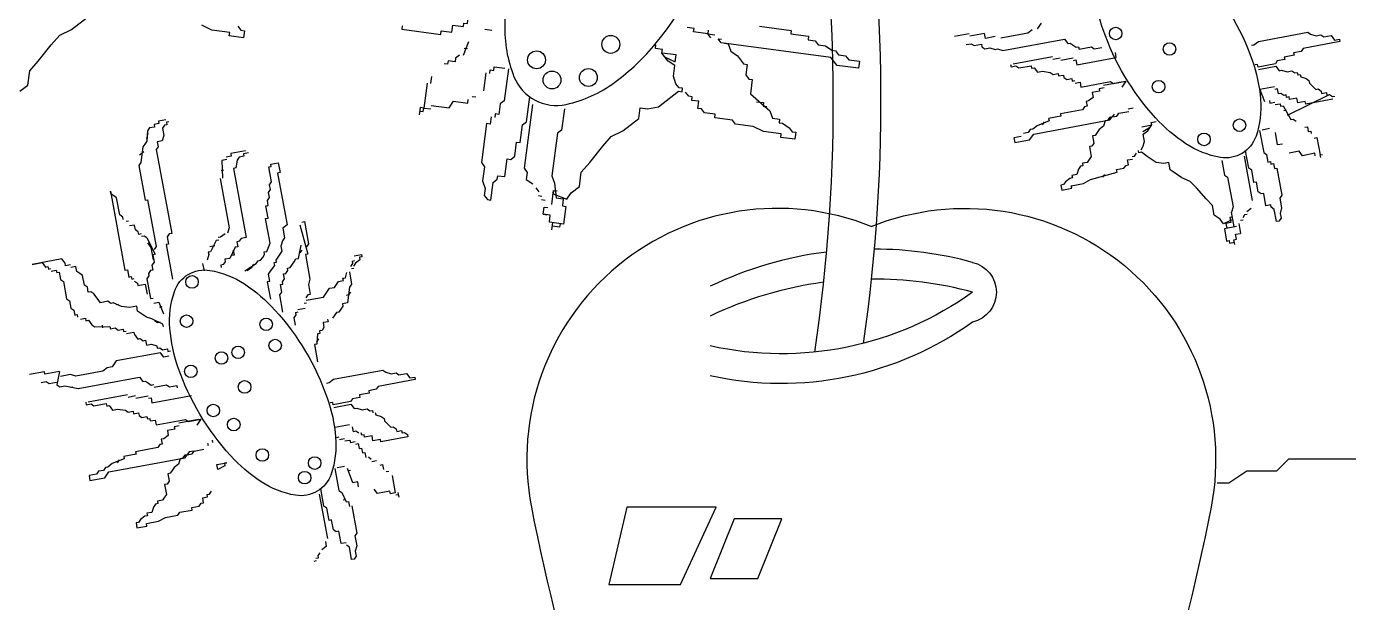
# Model space of a CAD drawing. Header units: inches. Extents: x 6 to 48.5, y 12.5 to 37.3.
# Drawn here: x 8.2738 to 8.4424, y 14.8242 to 14.8977 of the extents above; entities that cross this region are included whole.
import ezdxf

# ---------------------------------------------------------------- set-up
doc = ezdxf.new("R2010")
doc.units = ezdxf.units.IN
doc.header["$MEASUREMENT"] = 0
doc.layers.add('02', color=2, linetype='Continuous')

msp = doc.modelspace()

# ---------------------------------------------------------------- linework, layer by layer
at = {"layer": '02'}
for p, q in [((8.33312, 14.89716), (8.33221, 14.89728)), ((8.35893, 14.89741), (8.35803, 14.89753)), ((8.35887, 14.89696), (8.35893, 14.89741)), ((8.36068, 14.89672), (8.35887, 14.89696)), ((8.36074, 14.89717), (8.36068, 14.89672)), ((8.36107, 14.89621), (8.36068, 14.89672)), ((8.36068, 14.89672), (8.36159, 14.8966)), ((8.39403, 14.89672), (8.39215, 14.89637)), ((8.39598, 14.89675), (8.39409, 14.8964)), ((8.39609, 14.89613), (8.39598, 14.89675)), ((8.40149, 14.8968), (8.39804, 14.89616)), ((8.40206, 14.89723), (8.40149, 14.8968)), ((8.4032, 14.89809), (8.40269, 14.89735)), ((8.33016, 14.89571), (8.32947, 14.89396)), ((8.33004, 14.8948), (8.32959, 14.89486)), ((8.39364, 14.89535), (8.39427, 14.89546)), ((8.39427, 14.89546), (8.39464, 14.89521)), ((8.39464, 14.89521), (8.39558, 14.89538)), ((8.39558, 14.89538), (8.39564, 14.89507)), ((8.39564, 14.89507), (8.39601, 14.89481)), ((8.39601, 14.89481), (8.39664, 14.89493)), ((8.39735, 14.89636), (8.39609, 14.89613)), ((8.39664, 14.89493), (8.39733, 14.89473)), ((8.39733, 14.89473), (8.39764, 14.89479)), ((8.39764, 14.89479), (8.39833, 14.89459)), ((8.39833, 14.89459), (8.40618, 14.89604)), ((8.40618, 14.89604), (8.40661, 14.89547)), ((8.40661, 14.89547), (8.40692, 14.89553)), ((8.40692, 14.89553), (8.4073, 14.89527)), ((8.4073, 14.89527), (8.40767, 14.89502)), ((8.40767, 14.89502), (8.40798, 14.89508)), ((8.40798, 14.89508), (8.40804, 14.89476)), ((8.40804, 14.89476), (8.40961, 14.89505)), ((8.40961, 14.89505), (8.40998, 14.8948)), ((8.40998, 14.8948), (8.41093, 14.89497)), ((8.32754, 14.89329), (8.32748, 14.89284)), ((8.32844, 14.89317), (8.32754, 14.89329)), ((8.3285, 14.89362), (8.32844, 14.89317)), ((8.32902, 14.89402), (8.3285, 14.89362)), ((8.35664, 14.89403), (8.35483, 14.89427)), ((8.35522, 14.89376), (8.35652, 14.89313)), ((8.35652, 14.89313), (8.35664, 14.89403)), ((8.39962, 14.89288), (8.40464, 14.89381)), ((8.4047, 14.89349), (8.40564, 14.89367)), ((8.4057, 14.89336), (8.40727, 14.89365)), ((8.40733, 14.89333), (8.40764, 14.89339)), ((8.40764, 14.89339), (8.40776, 14.89276)), ((8.40776, 14.89276), (8.41279, 14.89369)), ((8.41279, 14.89369), (8.41267, 14.89432)), ((8.32748, 14.89284), (8.32703, 14.8929)), ((8.3321, 14.88946), (8.3324, 14.89173)), ((8.33285, 14.89167), (8.33291, 14.89212)), ((8.33291, 14.89212), (8.33336, 14.89206)), ((8.33336, 14.89206), (8.33342, 14.89251)), ((8.33342, 14.89251), (8.33478, 14.89233)), ((8.32486, 14.89043), (8.32444, 14.88726)), ((8.32543, 14.89127), (8.32531, 14.89037)), ((8.32766, 14.88729), (8.32824, 14.88814)), ((8.32824, 14.88814), (8.33005, 14.8879)), ((8.33005, 14.8879), (8.33011, 14.88835)), ((8.33062, 14.88874), (8.33107, 14.88868)), ((8.43109, 14.88961), (8.43169, 14.88809)), ((8.43232, 14.88821), (8.43238, 14.8879)), ((8.43238, 14.8879), (8.43301, 14.88801)), ((8.43461, 14.88636), (8.43997, 14.88898)), ((8.32398, 14.88732), (8.32386, 14.88641)), ((8.32392, 14.88687), (8.32438, 14.88681)), ((8.32444, 14.88726), (8.32398, 14.88732)), ((8.32438, 14.88681), (8.32444, 14.88726)), ((8.32444, 14.88726), (8.32534, 14.88714)), ((8.3254, 14.88759), (8.32766, 14.88729)), ((8.33831, 14.88772), (8.33723, 14.87958)), ((8.4125, 14.88649), (8.41224, 14.88612)), ((8.41287, 14.88623), (8.41312, 14.88661)), ((8.41312, 14.88661), (8.41438, 14.88684)), ((8.41432, 14.88715), (8.41495, 14.88727)), ((8.43306, 14.8877), (8.43369, 14.88781)), ((8.43369, 14.88781), (8.43375, 14.8875)), ((8.43375, 14.8875), (8.43406, 14.88756)), ((8.43406, 14.88756), (8.43504, 14.88579)), ((8.43418, 14.88693), (8.43449, 14.88699)), ((8.41224, 14.88612), (8.41287, 14.88623)), ((8.41604, 14.88487), (8.4173, 14.88511)), ((8.41704, 14.88473), (8.41616, 14.88424)), ((8.43233, 14.88464), (8.43139, 14.88446)), ((8.43504, 14.88579), (8.43536, 14.88585)), ((8.43536, 14.88585), (8.43573, 14.88559)), ((8.43684, 14.88482), (8.43716, 14.88488)), ((8.43716, 14.88488), (8.43727, 14.88425)), ((8.43337, 14.88256), (8.43308, 14.88413)), ((8.43727, 14.88425), (8.43759, 14.88431)), ((8.43759, 14.88431), (8.43765, 14.884)), ((8.43808, 14.88343), (8.43839, 14.88349)), ((8.43839, 14.88349), (8.4388, 14.88129)), ((8.3017, 14.8818), (8.29982, 14.88145)), ((8.29982, 14.88145), (8.29987, 14.88113)), ((8.43399, 14.88267), (8.43337, 14.88256)), ((8.43611, 14.88176), (8.43485, 14.88153)), ((8.43654, 14.88119), (8.43611, 14.88176)), ((8.43811, 14.88149), (8.43654, 14.88119)), ((8.43817, 14.88117), (8.43811, 14.88149)), ((8.4388, 14.88129), (8.43911, 14.88135)), ((8.43886, 14.88097), (8.4388, 14.88129)), ((8.2993, 14.8807), (8.29868, 14.88059)), ((8.29868, 14.88059), (8.29877, 14.87833)), ((8.29987, 14.88113), (8.29925, 14.88102)), ((8.33723, 14.87958), (8.33762, 14.87906)), ((8.42908, 14.88111), (8.43013, 14.87546)), ((8.29845, 14.87827), (8.29962, 14.87199)), ((8.29891, 14.87933), (8.29859, 14.87927)), ((8.33762, 14.87906), (8.3375, 14.87816)), ((8.3375, 14.87816), (8.33835, 14.87759)), ((8.33874, 14.87707), (8.33913, 14.87656)), ((8.33907, 14.87611), (8.33952, 14.87605)), ((8.33946, 14.8756), (8.33992, 14.87554)), ((8.33967, 14.87373), (8.34013, 14.87367)), ((8.42897, 14.87297), (8.42865, 14.87291)), ((8.42916, 14.87366), (8.42891, 14.87328)), ((8.42948, 14.87371), (8.42916, 14.87366)), ((8.42999, 14.87446), (8.42942, 14.87403)), ((8.2991, 14.87124), (8.29853, 14.87081)), ((8.29962, 14.87199), (8.29942, 14.8713)), ((8.4284, 14.87254), (8.42863, 14.87128)), ((8.29777, 14.8697), (8.29714, 14.86958)), ((8.29796, 14.87038), (8.29725, 14.86895)), ((8.29828, 14.87044), (8.29796, 14.87038)), ((8.29853, 14.87081), (8.29822, 14.87076)), ((8.297, 14.86858), (8.2968, 14.86789)), ((8.29725, 14.86895), (8.29694, 14.86889)), ((8.29694, 14.86889), (8.297, 14.86858)), ((8.29623, 14.86746), (8.29641, 14.86652)), ((8.30161, 14.86651), (8.30306, 14.86743)), ((8.28959, 14.86299), (8.2899, 14.86304)), ((8.29002, 14.86241), (8.29065, 14.86253)), ((8.29065, 14.86253), (8.29125, 14.86102)), ((8.29076, 14.8619), (8.29108, 14.86196)), ((8.30811, 14.86121), (8.30842, 14.86127)), ((8.30817, 14.8609), (8.30811, 14.86121)), ((8.30836, 14.86159), (8.30931, 14.86176)), ((8.30919, 14.86239), (8.3095, 14.86245)), ((8.30791, 14.86053), (8.30817, 14.8609)), ((8.30808, 14.85959), (8.30791, 14.86053)), ((8.29087, 14.85607), (8.28521, 14.85503)), ((8.2913, 14.8555), (8.29087, 14.85607)), ((8.2847, 14.85428), (8.28407, 14.85417)), ((8.28521, 14.85503), (8.2847, 14.85428)), ((8.29193, 14.85562), (8.2913, 14.8555)), ((8.27604, 14.85366), (8.27416, 14.85331)), ((8.2761, 14.85334), (8.27604, 14.85366)), ((8.27799, 14.85369), (8.2761, 14.85334)), ((8.27799, 14.85369), (8.27765, 14.852)), ((8.27936, 14.8533), (8.2781, 14.85306)), ((8.28005, 14.8531), (8.27936, 14.8533)), ((8.2835, 14.85374), (8.28005, 14.8531)), ((8.28034, 14.85153), (8.28819, 14.85298)), ((8.28407, 14.85417), (8.2835, 14.85374)), ((8.28819, 14.85298), (8.28862, 14.85241)), ((8.27565, 14.85228), (8.27628, 14.8524)), ((8.27628, 14.8524), (8.27665, 14.85214)), ((8.27665, 14.85214), (8.27759, 14.85232)), ((8.27765, 14.852), (8.27802, 14.85175)), ((8.27802, 14.85175), (8.27865, 14.85186)), ((8.27865, 14.85186), (8.28034, 14.85153)), ((8.27934, 14.85167), (8.27965, 14.85172)), ((8.28862, 14.85241), (8.28893, 14.85247)), ((8.28893, 14.85247), (8.28931, 14.85221)), ((8.28931, 14.85221), (8.28968, 14.85196)), ((8.28968, 14.85196), (8.28999, 14.85201)), ((8.29005, 14.8517), (8.29162, 14.85199)), ((8.29162, 14.85199), (8.29199, 14.85173)), ((8.29199, 14.85173), (8.29294, 14.85191)), ((8.29294, 14.85191), (8.29299, 14.8516)), ((8.28163, 14.84982), (8.28665, 14.85075)), ((8.28671, 14.85043), (8.28765, 14.85061)), ((8.28771, 14.85029), (8.28928, 14.85058)), ((8.28934, 14.85027), (8.28966, 14.85033)), ((8.28966, 14.85033), (8.28977, 14.8497)), ((8.28977, 14.8497), (8.2948, 14.85063)), ((8.29696, 14.84421), (8.2969, 14.84452)), ((8.29753, 14.84464), (8.29747, 14.84495)), ((8.31333, 14.84529), (8.31364, 14.84535)), ((8.3137, 14.84503), (8.31433, 14.84515)), ((8.31439, 14.84483), (8.31502, 14.84495)), ((8.31502, 14.84495), (8.31508, 14.84464)), ((8.31508, 14.84464), (8.3157, 14.84475)), ((8.31576, 14.84444), (8.31608, 14.8445)), ((8.31608, 14.8445), (8.31619, 14.84387)), ((8.29451, 14.84343), (8.29425, 14.84306)), ((8.29425, 14.84306), (8.29488, 14.84317)), ((8.29513, 14.84354), (8.29451, 14.84343)), ((8.29488, 14.84317), (8.29513, 14.84354)), ((8.29513, 14.84354), (8.29639, 14.84378)), ((8.31619, 14.84387), (8.31651, 14.84393)), ((8.31651, 14.84393), (8.31662, 14.8433)), ((8.31662, 14.8433), (8.31694, 14.84336)), ((8.31694, 14.84336), (8.31705, 14.84273)), ((8.31737, 14.84279), (8.31774, 14.84253)), ((8.29805, 14.84181), (8.29931, 14.84204)), ((8.29817, 14.84118), (8.29805, 14.84181)), ((8.29905, 14.84167), (8.29817, 14.84118)), ((8.29931, 14.84204), (8.299, 14.84199)), ((8.299, 14.84199), (8.29905, 14.84167)), ((8.31434, 14.84158), (8.3134, 14.8414)), ((8.31538, 14.83949), (8.31471, 14.84132)), ((8.31509, 14.84106), (8.31477, 14.84101)), ((8.3178, 14.84222), (8.31843, 14.84233)), ((8.31886, 14.84176), (8.31917, 14.84182)), ((8.31917, 14.84182), (8.31929, 14.84119)), ((8.31966, 14.84094), (8.31997, 14.84099)), ((8.31601, 14.83961), (8.31538, 14.83949)), ((8.31612, 14.83898), (8.31601, 14.83961)), ((8.3204, 14.84042), (8.32081, 14.83822)), ((8.3111, 14.83805), (8.31214, 14.8324)), ((8.31855, 14.83813), (8.31812, 14.8387)), ((8.32012, 14.83842), (8.31855, 14.83813)), ((8.32018, 14.83811), (8.32012, 14.83842)), ((8.32081, 14.83822), (8.32018, 14.83811)), ((8.32118, 14.83797), (8.32087, 14.83791)), ((8.32112, 14.83828), (8.32124, 14.83765)), ((8.312, 14.8314), (8.31143, 14.83097)), ((8.31189, 14.83203), (8.312, 14.8314)), ((8.31072, 14.82954), (8.31041, 14.82948)), ((8.31098, 14.82991), (8.31066, 14.82985)), ((8.31118, 14.83059), (8.31092, 14.83022)), ((8.31092, 14.83022), (8.31098, 14.82991))]:
    msp.add_line(p, q, dxfattribs=at)
for points in [[(8.35072, 14.99081, -0.162137), (8.37427, 14.85615, 0.555817)], [(8.3568, 14.99081, -0.160802), (8.38051, 14.85727, 0.555817)], [(8.33595, 14.90515, 0.06364), (8.33478, 14.89791, 0.103576), (8.33595, 14.89125, 0.367652), (8.34262, 14.88773, 0.103576), (8.34878, 14.89052, 0.06364), (8.35409, 14.89556, 0.099891), (8.36278, 14.91201, 0.06364), (8.36395, 14.91925, 0.103576), (8.36278, 14.9259, 0.367652), (8.35611, 14.92943, 0.103576), (8.34995, 14.92664, 0.06364), (8.34463, 14.9216, 0.099891), (8.33595, 14.90515)], [(8.42345, 14.90457, -0.099891), (8.43011, 14.89338, -0.06364), (8.43119, 14.88837, -0.103576), (8.43061, 14.88367, -0.367652), (8.42607, 14.88097, -0.103576), (8.42167, 14.8827, -0.06364), (8.41777, 14.88603, -0.099891), (8.41111, 14.89722, -0.06364), (8.41004, 14.90224, -0.103576), (8.41061, 14.90693, -0.367652), (8.41515, 14.90963, -0.103576), (8.41955, 14.9079, -0.06364), (8.42345, 14.90457, -0.049822)], [(8.38152, 14.87216, 0.59451), (8.33817, 14.83641, 0.061301), (8.35718, 14.77784, -1.493799)], [(8.38152, 14.87216, -0.59451), (8.42488, 14.83641, -0.061301), (8.40586, 14.77784, 1.493799)], [(8.37579, 14.8689, 0.080432), (8.36099, 14.86455, -4.885884)], [(8.39445, 14.86759, 0.065888), (8.3819, 14.86928, -4.885884)], [(8.30546, 14.86151, -0.099891), (8.31212, 14.85032, -0.06364), (8.3132, 14.8453, -0.103576), (8.31262, 14.84061, -0.367652), (8.30808, 14.83791, -0.103576), (8.30368, 14.83964, -0.06364), (8.29978, 14.84297, -0.099891), (8.29312, 14.85416, -0.06364), (8.29205, 14.85918, -0.103576), (8.29263, 14.86387, -0.367652), (8.29716, 14.86657, -0.103576), (8.30157, 14.86484, -0.06364), (8.30546, 14.86151, -0.049822)], [(8.39445, 14.86759, -0.8), (8.39445, 14.85999, 9)], [(8.37541, 14.86505, 0.078442), (8.36099, 14.86075, -4.885884)], [(8.39445, 14.86379, 0.067796), (8.38154, 14.86547, -4.885884)], [(8.39445, 14.86379, -0.213738), (8.36099, 14.85694, 4.885884)], [(8.39445, 14.85999, -0.213738), (8.36099, 14.85314, 4.885884)]]:
    msp.add_lwpolyline(points, format="xyb", dxfattribs=at)
for points in [[(8.27291, 14.8894), (8.27393, 14.89019), (8.27417, 14.892), (8.27526, 14.89324), (8.27691, 14.89532), (8.278, 14.89655), (8.27948, 14.89728), (8.28153, 14.89885), (8.28171, 14.90021), (8.28261, 14.90009), (8.28403, 14.90036), (8.28556, 14.90153), (8.28659, 14.90232), (8.28704, 14.90226), (8.2871, 14.90271), (8.28665, 14.90277), (8.28626, 14.90328), (8.28593, 14.90425), (8.28611, 14.90561), (8.28526, 14.90618), (8.28448, 14.9072), (8.28454, 14.90766), (8.28363, 14.90778), (8.28369, 14.90823)], [(8.32169, 14.89775), (8.32163, 14.8973), (8.3266, 14.89664), (8.32666, 14.89709), (8.32802, 14.89691), (8.32814, 14.89782), (8.3295, 14.89764), (8.32956, 14.89809), (8.33001, 14.89803), (8.33007, 14.89848)], [(8.30071, 14.89768), (8.3011, 14.89717), (8.30155, 14.89711), (8.30143, 14.89621), (8.29962, 14.89645), (8.29968, 14.8969), (8.29742, 14.8972), (8.29612, 14.89783)], [(8.36725, 14.89769), (8.37133, 14.89715), (8.37127, 14.8967), (8.37353, 14.8964), (8.37347, 14.89594), (8.37437, 14.89582), (8.37476, 14.89531), (8.37567, 14.89519), (8.37651, 14.89462), (8.37697, 14.89456), (8.37736, 14.89405), (8.37826, 14.89393), (8.37866, 14.89341), (8.38001, 14.89323), (8.37989, 14.89233), (8.37718, 14.89269), (8.37639, 14.89371), (8.36237, 14.89557), (8.36198, 14.89609), (8.36243, 14.89603)], [(8.43004, 14.89526), (8.43035, 14.89532), (8.43092, 14.89575), (8.43721, 14.89691), (8.43758, 14.89666), (8.43827, 14.89646), (8.43889, 14.89657), (8.43927, 14.89632), (8.44021, 14.89649), (8.44064, 14.89592), (8.44127, 14.89604), (8.44132, 14.89572), (8.43661, 14.89485), (8.43636, 14.89448), (8.43541, 14.89431), (8.43547, 14.89399), (8.43422, 14.89376), (8.43427, 14.89345), (8.43333, 14.89327), (8.43308, 14.8929), (8.43088, 14.89249), (8.43082, 14.89281), (8.43051, 14.89275)], [(8.34076, 14.87496), (8.341, 14.87677), (8.34094, 14.87632), (8.34269, 14.87563), (8.34326, 14.87647), (8.34429, 14.87726), (8.34453, 14.87907), (8.34561, 14.88031), (8.34727, 14.88239), (8.34835, 14.88362), (8.34983, 14.88435), (8.35188, 14.88592), (8.35206, 14.88728), (8.35297, 14.88716), (8.35438, 14.88743), (8.35695, 14.88939), (8.3574, 14.88933), (8.35746, 14.88978), (8.35701, 14.88984), (8.35661, 14.89035), (8.35628, 14.89132), (8.35646, 14.89268), (8.35562, 14.89325), (8.35483, 14.89427), (8.35489, 14.89473), (8.35399, 14.89485), (8.35405, 14.8953)], [(8.36282, 14.89551), (8.36327, 14.89545), (8.36361, 14.89449), (8.36445, 14.89392), (8.36484, 14.89341), (8.36524, 14.89289), (8.36569, 14.89283), (8.36551, 14.89148), (8.3659, 14.89096), (8.36635, 14.8909), (8.36611, 14.88909)], [(8.33523, 14.89227), (8.33469, 14.8882), (8.33418, 14.88781), (8.334, 14.88645), (8.33355, 14.88651), (8.33349, 14.88606)], [(8.3993, 14.89282), (8.39936, 14.89251), (8.39999, 14.89262), (8.40036, 14.89237), (8.40193, 14.89266), (8.40199, 14.89234), (8.4023, 14.8924), (8.40274, 14.89183), (8.40336, 14.89195), (8.40436, 14.89181), (8.40474, 14.89155), (8.40536, 14.89167), (8.40542, 14.89135), (8.40605, 14.89147), (8.40611, 14.89116), (8.40648, 14.8909), (8.40711, 14.89102), (8.40717, 14.8907), (8.40748, 14.89076)], [(8.43094, 14.89218), (8.43313, 14.89258), (8.43356, 14.89201), (8.43388, 14.89207), (8.43457, 14.89187), (8.43519, 14.89199), (8.43557, 14.89173), (8.43588, 14.89179), (8.43594, 14.89148), (8.43625, 14.89154), (8.43631, 14.89122), (8.437, 14.89102), (8.43737, 14.89077), (8.43743, 14.89045), (8.43823, 14.88963), (8.43854, 14.88969), (8.43892, 14.88943), (8.43897, 14.88912), (8.4396, 14.88923), (8.43966, 14.88892), (8.43997, 14.88898), (8.44035, 14.88872), (8.44066, 14.88878)], [(8.41123, 14.88983), (8.4106, 14.88971), (8.41066, 14.8894), (8.40972, 14.88922), (8.40983, 14.8886), (8.40926, 14.88817), (8.40895, 14.88811), (8.40906, 14.88748), (8.40875, 14.88742), (8.40849, 14.88705), (8.40567, 14.88653), (8.40572, 14.88621), (8.40415, 14.88592), (8.40421, 14.88561)], [(8.40754, 14.89045), (8.40817, 14.89056), (8.40828, 14.88993), (8.41205, 14.89063), (8.41243, 14.89038), (8.414, 14.89067), (8.41348, 14.88992)], [(8.41368, 14.89061), (8.41117, 14.89014)], [(8.43297, 14.88996), (8.43109, 14.88961)], [(8.4404, 14.88841), (8.43695, 14.88777), (8.43689, 14.88808), (8.43595, 14.88791), (8.43583, 14.88854), (8.43489, 14.88836), (8.43483, 14.88868), (8.43452, 14.88862), (8.43446, 14.88893), (8.43415, 14.88887), (8.43377, 14.88913), (8.43346, 14.88907), (8.43334, 14.8897), (8.43303, 14.88964)], [(8.33303, 14.88612), (8.33291, 14.88521), (8.33246, 14.88527), (8.3318, 14.8803), (8.33219, 14.87978), (8.33195, 14.87797), (8.33228, 14.87701), (8.33216, 14.87611), (8.33256, 14.87559), (8.33301, 14.87553), (8.33331, 14.87779), (8.33382, 14.87819), (8.33388, 14.87864), (8.33479, 14.87852), (8.33509, 14.88078), (8.33554, 14.88072), (8.33605, 14.88111), (8.33629, 14.88292), (8.33674, 14.88286), (8.33704, 14.88513), (8.33756, 14.88552), (8.33798, 14.88868)], [(8.36611, 14.88909), (8.36859, 14.88692), (8.36892, 14.88596), (8.36982, 14.88584), (8.36976, 14.88539), (8.37022, 14.88533), (8.37106, 14.88475), (8.37145, 14.88424), (8.37191, 14.88418), (8.37179, 14.88328), (8.36998, 14.88352), (8.37004, 14.88397), (8.36778, 14.88427), (8.36648, 14.8849), (8.36422, 14.8852), (8.36382, 14.88571), (8.36156, 14.88601), (8.36162, 14.88647), (8.36026, 14.88665), (8.35987, 14.88716), (8.35942, 14.88722), (8.35954, 14.88812), (8.35864, 14.88824), (8.3587, 14.8887), (8.35824, 14.88876), (8.35785, 14.88927)], [(8.3669, 14.88807), (8.3678, 14.88795), (8.36774, 14.8875), (8.3682, 14.88744)], [(8.34238, 14.88718), (8.34202, 14.88446), (8.34151, 14.88407), (8.34079, 14.87864), (8.34112, 14.87768)], [(8.29154, 14.88576), (8.2906, 14.88559), (8.29066, 14.88528), (8.29003, 14.88516), (8.29009, 14.88484), (8.28946, 14.88473), (8.28921, 14.88436)], [(8.29192, 14.88551), (8.2916, 14.88545), (8.29166, 14.88514), (8.29135, 14.88508), (8.29109, 14.88471), (8.29127, 14.88376), (8.29107, 14.88308), (8.29044, 14.88296), (8.29056, 14.88233), (8.2903, 14.88196), (8.29228, 14.87128), (8.29196, 14.87122), (8.29171, 14.87085), (8.29188, 14.86991), (8.29157, 14.86985), (8.29238, 14.86545)], [(8.40067, 14.88365), (8.39973, 14.88348), (8.39985, 14.88285), (8.40173, 14.8832), (8.40225, 14.88394), (8.41198, 14.88575), (8.41224, 14.88612), (8.41193, 14.88606), (8.41167, 14.88569), (8.41135, 14.88563), (8.41116, 14.88494), (8.41059, 14.88451), (8.41033, 14.88414), (8.41008, 14.88377), (8.40976, 14.88371), (8.40994, 14.88277), (8.40968, 14.8824), (8.40937, 14.88234), (8.4096, 14.88108), (8.40934, 14.88071), (8.40909, 14.88034), (8.40846, 14.88022), (8.40852, 14.87991), (8.4082, 14.87985), (8.40795, 14.87948), (8.40775, 14.87879), (8.40712, 14.87867), (8.40718, 14.87836), (8.40686, 14.8783), (8.40629, 14.87787), (8.40604, 14.8775), (8.40572, 14.87744), (8.40584, 14.87681), (8.4071, 14.87704), (8.40704, 14.87736), (8.40861, 14.87765), (8.40949, 14.87814), (8.41289, 14.87909)], [(8.40421, 14.88561), (8.4027, 14.885), (8.40213, 14.88457), (8.40182, 14.88451), (8.40156, 14.88414), (8.40093, 14.88403)], [(8.40358, 14.88549), (8.40333, 14.88512)], [(8.41594, 14.88193), (8.41619, 14.8823), (8.41639, 14.88299), (8.41622, 14.88393), (8.41679, 14.88436), (8.4173, 14.88511), (8.41724, 14.88542), (8.41787, 14.88554)], [(8.28921, 14.88436), (8.28912, 14.88304), (8.28887, 14.88267), (8.28861, 14.8823)], [(8.28926, 14.88404), (8.28907, 14.88336)], [(8.43107, 14.88441), (8.4316, 14.88158), (8.43197, 14.88132), (8.43214, 14.88038), (8.43246, 14.88044), (8.43252, 14.88012), (8.43283, 14.88018), (8.43295, 14.87955), (8.43326, 14.87961), (8.4339, 14.87616), (8.43364, 14.87579), (8.43388, 14.87453), (8.43368, 14.87384), (8.4338, 14.87321), (8.43354, 14.87284), (8.43323, 14.87278), (8.43293, 14.87435), (8.43256, 14.87461), (8.4325, 14.87492), (8.43188, 14.87481), (8.43159, 14.87638), (8.43127, 14.87632), (8.4309, 14.87658), (8.43067, 14.87783), (8.43035, 14.87777), (8.43006, 14.87935), (8.42969, 14.8796), (8.42928, 14.8818)], [(8.28861, 14.8823), (8.28833, 14.8803), (8.28808, 14.87992), (8.28889, 14.87553), (8.2892, 14.87558), (8.29031, 14.86962), (8.29005, 14.86924)], [(8.28873, 14.88167), (8.28816, 14.88124)], [(8.30207, 14.88154), (8.30144, 14.88142), (8.3015, 14.88111), (8.30087, 14.88099), (8.30062, 14.88062), (8.30048, 14.87962), (8.30016, 14.87956), (8.30179, 14.87077), (8.30116, 14.87065), (8.30091, 14.87028), (8.30059, 14.87022), (8.30071, 14.86959), (8.3004, 14.86953)], [(8.4148, 14.88107), (8.41511, 14.88113), (8.41537, 14.8815)], [(8.42765, 14.87305), (8.42645, 14.87251), (8.42602, 14.87308), (8.42528, 14.87359), (8.42505, 14.87484), (8.42424, 14.87567), (8.42301, 14.87707), (8.42221, 14.87789), (8.42115, 14.87835), (8.42003, 14.87911), (8.41966, 14.87937), (8.41949, 14.88031), (8.41886, 14.8802), (8.41786, 14.88034), (8.41674, 14.8811), (8.416, 14.88162), (8.41568, 14.88156), (8.41562, 14.88187)], [(8.30306, 14.86743), (8.30332, 14.8678), (8.30363, 14.86786), (8.30389, 14.86823), (8.30414, 14.8686), (8.30408, 14.86892), (8.3044, 14.86897), (8.30485, 14.87003), (8.30427, 14.87317), (8.30458, 14.87323), (8.30429, 14.8748), (8.30461, 14.87486), (8.30449, 14.87549), (8.30475, 14.87586), (8.30463, 14.87649), (8.30489, 14.87686), (8.30477, 14.87749), (8.30503, 14.87786), (8.30468, 14.87975), (8.30499, 14.87981), (8.30493, 14.88012), (8.30588, 14.88029), (8.30611, 14.87904), (8.3058, 14.87898), (8.30702, 14.87238), (8.30645, 14.87195), (8.30668, 14.8707), (8.30642, 14.87032), (8.30622, 14.86964), (8.30634, 14.86901), (8.30608, 14.86864), (8.30583, 14.86826), (8.30557, 14.86789), (8.30563, 14.86758), (8.30532, 14.86752), (8.30538, 14.86721), (8.30486, 14.86646), (8.30461, 14.86609), (8.30478, 14.86515), (8.30447, 14.86509), (8.30487, 14.86289)], [(8.41289, 14.87909), (8.41283, 14.87941), (8.41377, 14.87958), (8.41403, 14.87995), (8.41434, 14.88001), (8.41423, 14.88064), (8.41486, 14.88075)], [(8.42626, 14.88059), (8.42661, 14.87871), (8.42698, 14.87845), (8.42768, 14.87468), (8.42748, 14.87399)], [(8.41106, 14.87843), (8.41132, 14.8788)], [(8.2861, 14.87306), (8.28604, 14.87337), (8.28567, 14.87363), (8.28526, 14.87583), (8.28489, 14.87609), (8.28452, 14.87634), (8.28446, 14.87666), (8.28632, 14.8666), (8.28663, 14.86666), (8.28681, 14.86572), (8.28712, 14.86578), (8.28718, 14.86546), (8.28749, 14.86552)], [(8.341, 14.87677), (8.34145, 14.87671)], [(8.34112, 14.87768), (8.34133, 14.87581), (8.34224, 14.87569), (8.34212, 14.87478), (8.34257, 14.87472), (8.34227, 14.87246)], [(8.34227, 14.87246), (8.34046, 14.8727), (8.34058, 14.87361), (8.33967, 14.87373), (8.3398, 14.87463), (8.34025, 14.87457)], [(8.28678, 14.87286), (8.28647, 14.8728)], [(8.42759, 14.87337), (8.42728, 14.87331), (8.4274, 14.87268), (8.42677, 14.87256), (8.42688, 14.87194)], [(8.42783, 14.87211), (8.42748, 14.87399)], [(8.28839, 14.87121), (8.28808, 14.87115), (8.28802, 14.87147), (8.28765, 14.87172), (8.28753, 14.87235), (8.2869, 14.87223)], [(8.30864, 14.87236), (8.30966, 14.86865), (8.30934, 14.86859), (8.30992, 14.86545), (8.30973, 14.86476), (8.30996, 14.86351), (8.30964, 14.86345), (8.30939, 14.86308)], [(8.3089, 14.87273), (8.30921, 14.87279), (8.30974, 14.86996), (8.30948, 14.86959)], [(8.34079, 14.87174), (8.34091, 14.87264)], [(8.34182, 14.87252), (8.34176, 14.87207), (8.34085, 14.87219)], [(8.42814, 14.87217), (8.42657, 14.87188), (8.42686, 14.87031), (8.42718, 14.87036), (8.42723, 14.87005), (8.42786, 14.87017)], [(8.42792, 14.86985), (8.4278, 14.87048), (8.42812, 14.87054), (8.428, 14.87117), (8.42863, 14.87128)], [(8.28913, 14.8707), (8.28876, 14.87095), (8.28845, 14.8709)], [(8.28913, 14.8707), (8.29017, 14.86862), (8.28986, 14.86856), (8.29003, 14.86762), (8.28977, 14.86724), (8.28989, 14.86661), (8.28958, 14.86656), (8.28932, 14.86618), (8.28938, 14.86587), (8.28912, 14.8655), (8.28959, 14.86299)], [(8.28997, 14.86793), (8.28968, 14.8695), (8.28925, 14.87007)], [(8.3004, 14.86953), (8.29969, 14.8681), (8.29906, 14.86799), (8.29912, 14.86767), (8.29886, 14.8673), (8.29855, 14.86724), (8.2986, 14.86693)], [(8.30648, 14.86124), (8.30607, 14.86344), (8.30633, 14.86381), (8.30615, 14.86475), (8.30647, 14.86481), (8.30641, 14.86512), (8.30667, 14.8655), (8.30655, 14.86612), (8.30686, 14.86618), (8.30712, 14.86655), (8.30706, 14.86687), (8.30738, 14.86693), (8.30789, 14.86767), (8.30814, 14.86804), (8.30846, 14.8681), (8.3088, 14.86979)], [(8.27937, 14.86727), (8.27875, 14.86715), (8.27869, 14.86747), (8.27826, 14.86804), (8.27449, 14.86734), (8.27574, 14.86757), (8.27617, 14.867), (8.27649, 14.86706), (8.27655, 14.86674), (8.27686, 14.8668)], [(8.30014, 14.86916), (8.30026, 14.86853), (8.29994, 14.86848)], [(8.30866, 14.86879), (8.30891, 14.86916)], [(8.31515, 14.86707), (8.3154, 14.86744), (8.31535, 14.86775), (8.31566, 14.86781)], [(8.31554, 14.86844), (8.31649, 14.86861), (8.31654, 14.8683), (8.31623, 14.86824), (8.31629, 14.86793), (8.31572, 14.8675), (8.31546, 14.86712)], [(8.27692, 14.86649), (8.27755, 14.8666), (8.27761, 14.86629), (8.27792, 14.86635), (8.27809, 14.86541), (8.27847, 14.86515), (8.27887, 14.86295), (8.27924, 14.8627), (8.27942, 14.86175), (8.27979, 14.8615), (8.27991, 14.86087), (8.28022, 14.86093), (8.28028, 14.86061)], [(8.28588, 14.86197), (8.28482, 14.86243), (8.2845, 14.86237), (8.28413, 14.86263), (8.28319, 14.86245), (8.28276, 14.86302), (8.28233, 14.86359), (8.28196, 14.86385), (8.28164, 14.86379), (8.28153, 14.86442), (8.28115, 14.86467), (8.28092, 14.86593), (8.28055, 14.86619), (8.28018, 14.86644), (8.28006, 14.86707), (8.27943, 14.86695)], [(8.30192, 14.86657), (8.30249, 14.867), (8.30275, 14.86737)], [(8.30945, 14.86276), (8.31165, 14.86317), (8.3119, 14.86354), (8.31216, 14.86391), (8.31241, 14.86429), (8.31304, 14.8644), (8.3133, 14.86477), (8.31355, 14.86515), (8.31418, 14.86526), (8.31412, 14.86558), (8.31444, 14.86563), (8.31464, 14.86632)], [(8.31495, 14.86638), (8.31524, 14.86481), (8.31498, 14.86444)], [(8.31552, 14.86681), (8.31521, 14.86675)], [(8.28755, 14.86521), (8.28792, 14.86495), (8.28798, 14.86464), (8.28892, 14.86481), (8.28916, 14.86356)], [(8.31498, 14.86444), (8.3147, 14.86244), (8.31408, 14.86232), (8.31413, 14.86201), (8.31362, 14.86126), (8.31331, 14.8612), (8.3128, 14.86046)], [(8.3151, 14.86381), (8.31484, 14.86344), (8.31453, 14.86338)], [(8.2855, 14.86223), (8.28519, 14.86217)], [(8.29117, 14.8597), (8.28974, 14.86041), (8.28905, 14.86061), (8.28868, 14.86087), (8.28794, 14.86138), (8.28782, 14.86201), (8.28688, 14.86183), (8.28588, 14.86197)], [(8.28065, 14.86036), (8.28128, 14.86047), (8.28134, 14.86016), (8.28165, 14.86022), (8.28208, 14.85965), (8.28246, 14.85939), (8.2844, 14.85943)], [(8.2834, 14.85957), (8.28346, 14.85925)], [(8.2844, 14.85943), (8.28446, 14.85911), (8.28508, 14.85923), (8.28546, 14.85897), (8.28609, 14.85909), (8.28614, 14.85877), (8.28646, 14.85883)], [(8.2908, 14.85996), (8.29048, 14.8599), (8.29011, 14.86016)], [(8.29123, 14.85939), (8.29117, 14.8597)], [(8.31217, 14.86034), (8.31223, 14.86003), (8.3116, 14.85991), (8.31171, 14.85928), (8.31146, 14.85891), (8.31114, 14.85885), (8.3112, 14.85854), (8.31089, 14.85848)], [(8.28652, 14.85852), (8.28746, 14.85869), (8.28752, 14.85838), (8.28795, 14.85781), (8.28826, 14.85787), (8.28863, 14.85761), (8.28895, 14.85767), (8.28906, 14.85704), (8.28969, 14.85716), (8.29038, 14.85696), (8.29044, 14.85664), (8.29075, 14.8567), (8.29112, 14.85645), (8.29175, 14.85656), (8.29181, 14.85625), (8.29212, 14.85631)], [(8.31089, 14.85848), (8.31081, 14.85717), (8.31049, 14.85711), (8.3109, 14.85491)], [(8.311, 14.85785), (8.31075, 14.85748)], [(8.31205, 14.8522), (8.31237, 14.85226), (8.31294, 14.85269), (8.31922, 14.85385), (8.31959, 14.85359), (8.32028, 14.8534), (8.3209, 14.85351), (8.32128, 14.85326), (8.32222, 14.85343), (8.32265, 14.85286), (8.32328, 14.85298), (8.32334, 14.85266), (8.31862, 14.85179), (8.31837, 14.85142), (8.31743, 14.85124), (8.31748, 14.85093), (8.31623, 14.8507), (8.31629, 14.85038), (8.31534, 14.85021), (8.31509, 14.84984), (8.31289, 14.84943), (8.31283, 14.84974), (8.31252, 14.84969)], [(8.28131, 14.84976), (8.28137, 14.84944), (8.282, 14.84956), (8.28237, 14.8493), (8.28394, 14.8496), (8.284, 14.84928), (8.28432, 14.84934), (8.28475, 14.84877), (8.28537, 14.84889), (8.28637, 14.84875), (8.28675, 14.84849), (8.28738, 14.84861), (8.28743, 14.84829), (8.28806, 14.84841), (8.28812, 14.84809), (8.28849, 14.84784), (8.28912, 14.84795), (8.28918, 14.84764), (8.28949, 14.8477), (8.28955, 14.84738), (8.29018, 14.8475), (8.2903, 14.84687), (8.29406, 14.84757), (8.29444, 14.84731), (8.29601, 14.8476), (8.2955, 14.84686)], [(8.31295, 14.84911), (8.31515, 14.84952), (8.31558, 14.84895), (8.31589, 14.84901), (8.31658, 14.84881), (8.3172, 14.84893), (8.31758, 14.84867), (8.31789, 14.84873), (8.31795, 14.84842)], [(8.29569, 14.84755), (8.29318, 14.84708)], [(8.31826, 14.84847), (8.31832, 14.84816), (8.31901, 14.84796), (8.31938, 14.84771), (8.31944, 14.84739), (8.32024, 14.84657), (8.32055, 14.84662), (8.32093, 14.84637), (8.32099, 14.84605), (8.32161, 14.84617), (8.32167, 14.84586), (8.32199, 14.84591), (8.32236, 14.84566)], [(8.29324, 14.84677), (8.29261, 14.84665), (8.29267, 14.84634), (8.29173, 14.84616), (8.29184, 14.84553), (8.29127, 14.8451), (8.29096, 14.84505), (8.29107, 14.84442), (8.29076, 14.84436), (8.2905, 14.84399), (8.28768, 14.84346), (8.28774, 14.84315), (8.28616, 14.84286), (8.28622, 14.84254)], [(8.31498, 14.84689), (8.3131, 14.84654)], [(8.31616, 14.84581), (8.31578, 14.84607), (8.31547, 14.84601), (8.31535, 14.84664)], [(8.32236, 14.84566), (8.32242, 14.84534), (8.31896, 14.84471), (8.3189, 14.84502), (8.31796, 14.84484), (8.31784, 14.84547), (8.3169, 14.8453), (8.31684, 14.84561), (8.31653, 14.84555), (8.31647, 14.84587)], [(8.28622, 14.84254), (8.28471, 14.84194), (8.28414, 14.84151), (8.28383, 14.84145), (8.28357, 14.84108), (8.28294, 14.84096), (8.28269, 14.84059), (8.28174, 14.84042), (8.28186, 14.83979), (8.28374, 14.84014), (8.28426, 14.84088), (8.29399, 14.84268), (8.29425, 14.84306), (8.29394, 14.843), (8.29368, 14.84263), (8.29337, 14.84257), (8.29317, 14.84188), (8.2926, 14.84145), (8.29234, 14.84108), (8.29209, 14.84071), (8.29177, 14.84065), (8.29195, 14.83971), (8.29169, 14.83933), (8.29138, 14.83928), (8.29161, 14.83802), (8.29135, 14.83765), (8.2911, 14.83727), (8.29047, 14.83716), (8.29053, 14.83684), (8.29021, 14.83679), (8.28996, 14.83641), (8.28976, 14.83573), (8.28913, 14.83561), (8.28919, 14.8353), (8.28887, 14.83524), (8.2883, 14.83481), (8.28805, 14.83444), (8.28773, 14.83438), (8.28785, 14.83375), (8.28911, 14.83398), (8.28905, 14.8343), (8.29062, 14.83459), (8.2915, 14.83508), (8.29307, 14.83537), (8.29333, 14.83574), (8.2949, 14.83603), (8.29484, 14.83634), (8.29579, 14.83652), (8.29604, 14.83689), (8.29636, 14.83695), (8.29624, 14.83758), (8.29687, 14.83769), (8.29681, 14.83801), (8.29712, 14.83806), (8.29738, 14.83844)], [(8.44389, 14.84249), (8.43477, 14.84249), (8.43324, 14.84097), (8.42944, 14.84097), (8.42716, 14.83945), (8.42564, 14.83945)], [(8.28559, 14.84243), (8.28534, 14.84206)], [(8.31309, 14.84134), (8.31361, 14.83852), (8.31398, 14.83826)], [(8.31452, 14.83186), (8.31389, 14.83175), (8.3136, 14.83332), (8.31328, 14.83326), (8.31291, 14.83351), (8.31268, 14.83477), (8.31236, 14.83471), (8.31207, 14.83628), (8.3117, 14.83654), (8.31129, 14.83874)], [(8.31398, 14.83826), (8.31453, 14.83706), (8.31484, 14.83712), (8.31496, 14.83649)], [(8.31416, 14.83732), (8.31447, 14.83738)], [(8.31527, 14.83655), (8.31591, 14.83309), (8.31566, 14.83272), (8.31589, 14.83147), (8.31569, 14.83078), (8.31581, 14.83015), (8.31555, 14.82978), (8.31524, 14.82972), (8.31495, 14.83129), (8.31457, 14.83155)]]:
    msp.add_lwpolyline(points, dxfattribs=at)
for points in [[(8.35034, 14.83641), (8.34806, 14.82652), (8.35718, 14.82652), (8.36175, 14.83641)], [(8.36403, 14.83489), (8.36099, 14.82728), (8.36707, 14.82728), (8.37011, 14.83489)]]:
    msp.add_lwpolyline(points, close=True, dxfattribs=at)
for centre, radius in [((8.3483, 14.89537), 0.00114), ((8.41271, 14.89676), 0.000799), ((8.41957, 14.89478), 0.000799), ((8.33883, 14.8934), 0.00114), ((8.3408, 14.89084), 0.00114), ((8.34544, 14.89115), 0.00114), ((8.41818, 14.88998), 0.000799), ((8.42851, 14.88507), 0.000799), ((8.42398, 14.88326), 0.000799), ((8.29488, 14.8651), 0.000799), ((8.29418, 14.8601), 0.000799), ((8.30433, 14.8597), 0.000799), ((8.30548, 14.85699), 0.000799), ((8.29863, 14.8554), 0.000799), ((8.30077, 14.85612), 0.000799), ((8.29472, 14.8537), 0.000799), ((8.30158, 14.85172), 0.000799), ((8.29759, 14.84871), 0.000799), ((8.3002, 14.84692), 0.000799), ((8.30384, 14.84304), 0.000799), ((8.31053, 14.84201), 0.000799), ((8.30925, 14.84015), 0.000799)]:
    msp.add_circle(centre, radius, dxfattribs=at)

doc.saveas('drawing.dxf')
